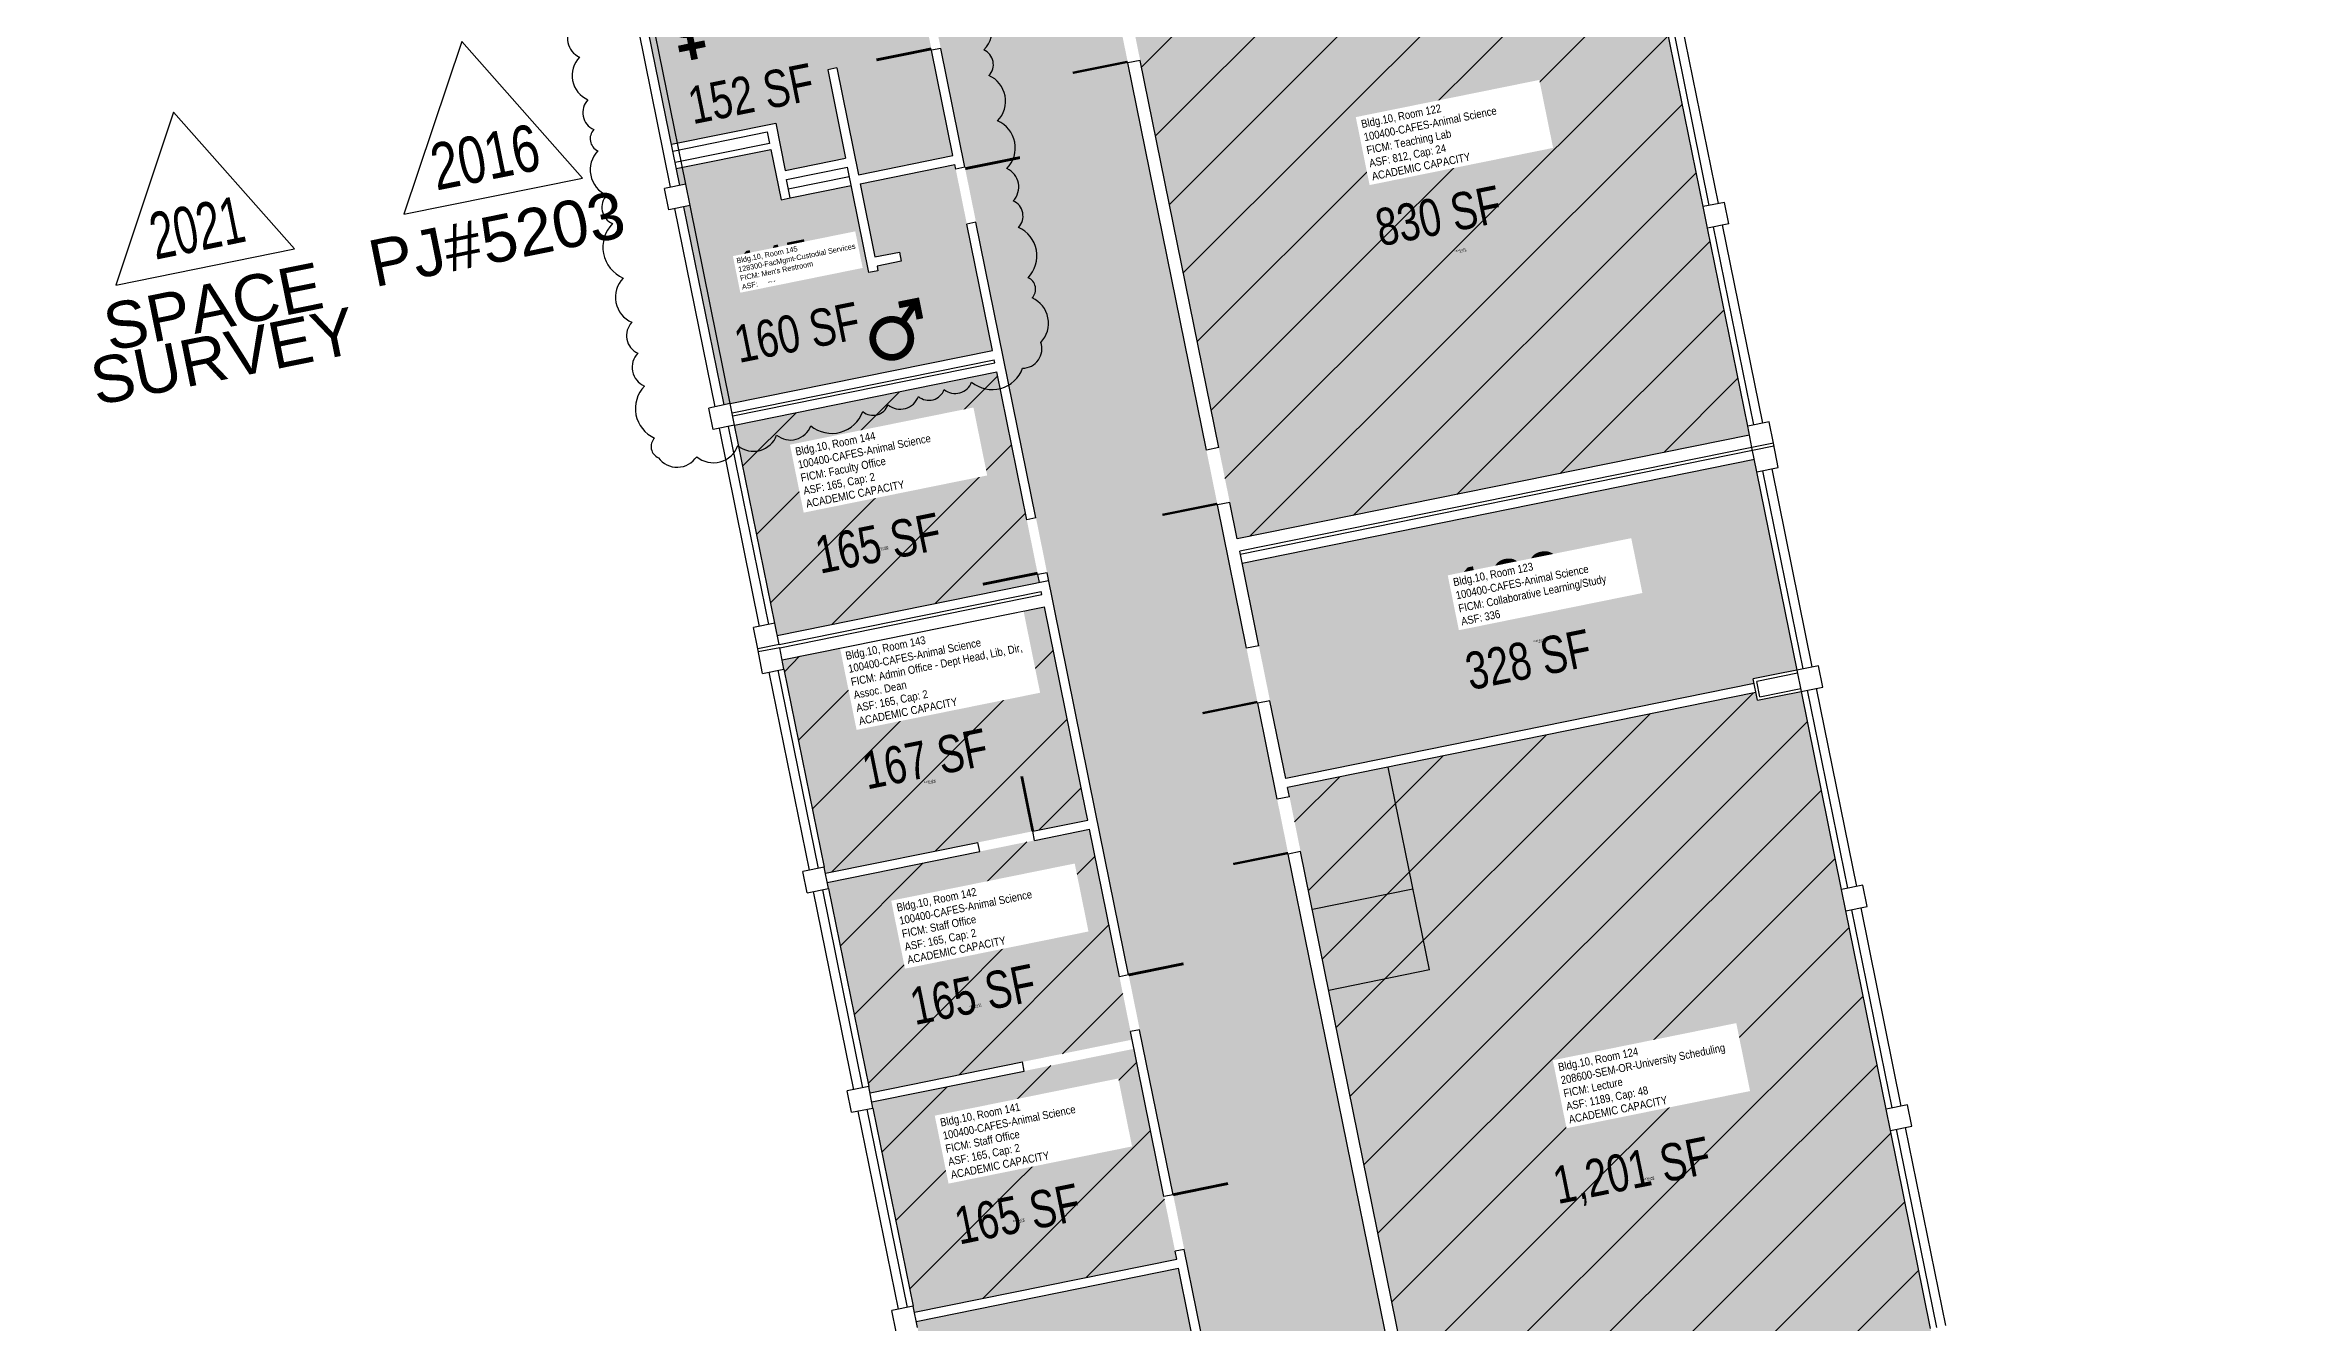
# Model space of a CAD drawing. Header units: inches. Extents: x 69210405 to 69213239, y 27678837 to 27683194.
# Drawn here: x 69210405 to 69211857, y 27681003 to 27681824 of the extents above; entities that cross this region are included whole.
import ezdxf
from ezdxf.enums import TextEntityAlignment as Align

# ---------------------------------------------------------------- set-up
doc = ezdxf.new("R2010")
doc.units = ezdxf.units.IN
doc.header["$LTSCALE"] = 0.25
doc.header["$MEASUREMENT"] = 0
doc.layers.get('0').update_dxf_attribs({"linetype": 'CONTINUOUS'})
for name, color, linetype in [('A-DOOR', 2, 'CONTINUOUS'), ('A-FLOR', 3, 'CONTINUOUS'), ('A-GLAZ', 1, 'CONTINUOUS'), ('A-IDEN-ICON', 4, 'CONTINUOUS'), ('A-IDEN-RNUM', 7, 'CONTINUOUS'), ('A-IDEN-SNUM', 4, 'CONTINUOUS'), ('A-IDEN-VNUM', 4, 'CONTINUOUS'), ('A-WALL', 5, 'CONTINUOUS'), ('AREA-TEXT', 3, 'CONTINUOUS'), ('Rooms-Capacity', 4, 'CONTINUOUS'), ('Rooms-Category-Color', 7, 'CONTINUOUS'), ('Rooms-College-Color', 7, 'CONTINUOUS'), ('Rooms-Department-Color', 7, 'CONTINUOUS'), ('Rooms-Division-Color', 7, 'CONTINUOUS'), ('Rooms-Information', 7, 'CONTINUOUS')]:
    doc.layers.add(name, color=color, linetype=linetype)
doc.layers.add('A-REV', color=1, linetype='CONTINUOUS', true_color=0xff0000)
doc.styles.add('Arial', font='arial.ttf')
doc.styles.add('CP_AREA', font='arial.ttf', dxfattribs={"height": 15})
doc.styles.add('CP_ROOMSNUMBER', font='arial.ttf', dxfattribs={"height": 1})
doc.styles.add('CP_ROOMVNUMBER', font='arial.ttf', dxfattribs={"width": 0.85, "height": 0.075})
pattern_1 = [(45, (0, 0), (-26.516504294, 26.516504294), [])]

# ---------------------------------------------------------------- blocks, each defined once
blk = doc.blocks.new('CPWOMEN')
at = {"color": 0, "linetype": 'ByBlock', "const_width": 0.015}
blk.add_lwpolyline([(-0.0375, 0, 1), (0.0475, 0, 1)], format="xyb", close=True, dxfattribs=at)
for points in [[(0.005, -0.04), (0.005, -0.1)], [(-0.025, -0.07), (0.035, -0.07)]]:
    blk.add_lwpolyline(points, dxfattribs=at)
blk = doc.blocks.new('CPMEN')
at = {"color": 0, "linetype": 'ByBlock', "const_width": 0.015}
for points in [[(0.055, 0.01), (0.055, 0.05), (0.015, 0.05)], [(0.0151, 0.0101), (0.055, 0.05)]]:
    blk.add_lwpolyline(points, dxfattribs=at)
blk.add_lwpolyline([(-0.0575, -0.02, 1), (0.0275, -0.02, 1)], format="xyb", close=True, dxfattribs=at)
blk = doc.blocks.new('ProjectRev')
at = {"transparency": 16777216}
blk.add_lwpolyline([(0, 0.122), (-0.1221, -0.0895), (0.1221, -0.0895)], close=True, dxfattribs=at)
at = {"transparency": 16777216, "insert": (-0.1798, -0.1151), "char_height": 0.0625, "width": 0.24749, "attachment_point": 1, "style": 'Arial'}
blk.add_mtext('PJ#', dxfattribs=at)
at = {"transparency": 16777216, "style": 'Arial', "width": 0.75}
blk.add_attdef('YEAR', text='', height=18.75, dxfattribs=at).set_placement((0, 0), align=Align.MIDDLE_CENTER)
at = {"transparency": 16777216, "style": 'Arial'}
blk.add_attdef('PROJECT', text='', height=18.75, dxfattribs=at).set_placement((-0.0276, -0.1151), align=Align.TOP_LEFT)
blk = doc.blocks.new('Space Revision')
at = {"layer": 'A-REV', "transparency": 16777216}
blk.add_lwpolyline([(0, 2.538), (-1.465, 0), (1.465, 0)], close=True, dxfattribs=at)
at = {"layer": 'A-REV', "transparency": 16777216, "insert": (0, -0.274), "char_height": 0.75, "attachment_point": 2, "line_spacing_factor": 0.65, "style": 'Arial'}
blk.add_mtext_dynamic_manual_height_columns('SPACE\\PSURVEY', width=1.2391, gutter_width=0.0182, heights=[0], dxfattribs=at)
at = {"layer": 'A-REV', "style": 'Arial', "flags": 1}
blk.add_attdef('UPDATES', text='', height=0.75, dxfattribs=at).set_placement((1.499, 1.084), align=Align.TOP_LEFT)
at = {"layer": 'A-REV', "transparency": 16777216, "style": 'Arial', "width": 0.65}
blk.add_attdef('YEAR', text='', height=0.75, dxfattribs=at).set_placement((0, 0.646), align=Align.MIDDLE_CENTER)

msp = doc.modelspace()

# ---------------------------------------------------------------- hatches: boundary and pattern name
at = {"layer": 'Rooms-Capacity'}
h = msp.add_hatch(dxfattribs=at)
h.set_pattern_fill('ANSI31', color=256, scale=300, style=0)
h.set_pattern_definition(pattern_1)
h.paths.add_polyline_path([(69211171.4, 27681506.6), (69211500.6, 27681573.3), (69211499.5, 27681579.1), (69211473.6, 27681706.5), (69211470.9, 27681720.3), (69211445, 27681847.7), (69211442.3, 27681861.4), (69211429.9, 27681922.2), (69211100.7, 27681855.4)])
h = msp.add_hatch(dxfattribs=at)
h.set_pattern_fill('ANSI31', color=256, scale=300, style=0)
h.set_pattern_definition(pattern_1)
h.paths.add_polyline_path([(69210848.4, 27681579.8), (69210874.2, 27681452.4), (69210875.8, 27681444.6), (69211044.3, 27681478.7), (69211016.9, 27681614)])
h = msp.add_hatch(dxfattribs=at)
h.set_pattern_fill('ANSI31', color=256, scale=300, style=0)
h.set_pattern_definition(pattern_1)
h.paths.add_polyline_path([(69211047.5, 27681463), (69210879, 27681428.9), (69210880.1, 27681423), (69210906, 27681295.6), (69210906.8, 27681291.7), (69211075.3, 27681325.8)])
h = msp.add_hatch(dxfattribs=at)
h.set_pattern_fill('ANSI31', color=256, scale=300, style=0)
h.set_pattern_definition(pattern_1)
h.paths.add_polyline_path([(69211317, 27680788.1), (69211381.6, 27680801.2), (69211368.1, 27680867.9), (69211632.7, 27680921.5), (69211617, 27680998.9), (69211591.2, 27681126.3), (69211588.4, 27681140), (69211562.6, 27681267.5), (69211559.8, 27681281.2), (69211534, 27681408.6), (69211505.8, 27681402.9), (69211504.8, 27681407.8), (69211203.8, 27681346.8)])
h = msp.add_hatch(dxfattribs=at)
h.set_pattern_fill('ANSI31', color=256, scale=300, style=0)
h.set_pattern_definition(pattern_1)
h.paths.add_polyline_path([(69211103.9, 27681184.7), (69211076.5, 27681320), (69210907.9, 27681285.8), (69210908.7, 27681281.9), (69210934.6, 27681154.5), (69210935.4, 27681150.5)])
h = msp.add_hatch(dxfattribs=at)
h.set_pattern_fill('ANSI31', color=256, scale=300, style=0)
h.set_pattern_definition(pattern_1)
h.paths.add_polyline_path([(69211105.1, 27681178.8), (69210936.5, 27681144.7), (69210963.9, 27681009.4), (69211132.5, 27681043.6)])
at = {"layer": 'Rooms-Category-Color', "true_color": 0xadadad}
for points in [[(69211038.4, 27682122.3), (69211056, 27682125.9), (69211040.9, 27682200.4), (69211023.3, 27682196.8), (69211016.2, 27682232.1), (69211035.8, 27682236.1), (69211022.6, 27682300.8), (69211136.3, 27682323.8), (69211134.7, 27682331.7), (69211209.2, 27682346.8), (69212111.9, 27682529.7), (69212115.6, 27682511.6), (69212139.1, 27682516.3), (69212135.4, 27682534.5), (69212751, 27682659.2), (69212748.7, 27682671), (69212868.3, 27682695.2), (69212844.4, 27682812.8), (69210740, 27682386.4), (69210755.5, 27682309.9), (69210759.4, 27682310.7), (69210781.7, 27682200.9), (69210788.4, 27682167.6), (69210906, 27682191.4), (69211007.7, 27681689.7), (69211007.7, 27681689.7), (69211282.6, 27680333.3), (69211159.1, 27680308.2), (69211159.9, 27680304.3), (69211105, 27680293.2), (69211118.5, 27680226.5), (69211173.4, 27680237.6), (69211174.2, 27680233.7), (69211268.3, 27680252.8), (69211272.8, 27680230.2), (69211302.2, 27680236.2), (69211553.2, 27678997.7), (69211666.9, 27679020.8)], [(69210908.2, 27681808.3), (69210914, 27681809.5), (69210928, 27681740.8), (69210988.7, 27681753.2), (69210959.7, 27681896.3), (69210787.2, 27681861.3), (69210807.8, 27681760.4), (69210874.8, 27681774), (69210880.9, 27681743.6), (69210919.7, 27681751.5)], [(69210989.9, 27681747.3), (69210929.1, 27681735), (69210938.6, 27681688.1), (69210954.4, 27681691.1), (69210955.5, 27681685.2), (69210939.9, 27681682), (69210940.5, 27681679.1), (69210934.6, 27681678), (69210923.3, 27681733.9), (69210878.2, 27681724.7), (69210871.6, 27681757), (69210810.9, 27681744.7), (69210813.1, 27681733.9), (69210817, 27681734.7), (69210819.8, 27681721), (69210815.8, 27681720.2), (69210841.7, 27681592.8), (69211014.1, 27681627.7)]]:
    msp.add_hatch(color=253, dxfattribs=at).paths.add_polyline_path(points)
at = {"layer": 'Rooms-Category-Color', "true_color": 0xe3f498}
msp.add_hatch(color=61, dxfattribs=at).paths.add_polyline_path([(69211171.4, 27681506.6), (69211500.6, 27681573.3), (69211499.5, 27681579.1), (69211473.6, 27681706.5), (69211470.9, 27681720.3), (69211445, 27681847.7), (69211442.3, 27681861.4), (69211429.9, 27681922.2), (69211100.7, 27681855.4)])
at = {"layer": 'Rooms-Category-Color', "true_color": 0xfa9ba3}
for points in [[(69210848.4, 27681579.8), (69210874.2, 27681452.4), (69210875.8, 27681444.6), (69211044.3, 27681478.7), (69211016.9, 27681614)], [(69211047.5, 27681463), (69210879, 27681428.9), (69210880.1, 27681423), (69210906, 27681295.6), (69210906.8, 27681291.7), (69211075.3, 27681325.8)], [(69211103.9, 27681184.7), (69211076.5, 27681320), (69210907.9, 27681285.8), (69210908.7, 27681281.9), (69210934.6, 27681154.5), (69210935.4, 27681150.5)], [(69211105.1, 27681178.8), (69210936.5, 27681144.7), (69210963.9, 27681009.4), (69211132.5, 27681043.6)], [(69210965.1, 27681003.5), (69210965.9, 27680999.6), (69210991.8, 27680872.2), (69210992.5, 27680868.3), (69211161.1, 27680902.4), (69211133.7, 27681037.7)]]:
    msp.add_hatch(color=241, dxfattribs=at).paths.add_polyline_path(points)
at = {"layer": 'Rooms-Category-Color', "true_color": 0xffe090}
msp.add_hatch(color=41, dxfattribs=at).paths.add_polyline_path([(69211503.6, 27681413.6), (69211503, 27681416.6), (69211531.2, 27681422.3), (69211505.4, 27681549.7), (69211503.8, 27681557.6), (69211174.6, 27681490.8), (69211202.6, 27681352.6)])
at = {"layer": 'Rooms-Category-Color', "true_color": 0xffff64}
msp.add_hatch(color=51, dxfattribs=at).paths.add_polyline_path([(69211317, 27680788.1), (69211381.6, 27680801.2), (69211368.1, 27680867.9), (69211632.7, 27680921.5), (69211617, 27680998.9), (69211591.2, 27681126.3), (69211588.4, 27681140), (69211562.6, 27681267.5), (69211559.8, 27681281.2), (69211534, 27681408.6), (69211505.8, 27681402.9), (69211504.8, 27681407.8), (69211203.8, 27681346.8)])
at = {"layer": 'Rooms-College-Color', "true_color": 0xadadad}
for points in [[(69211038.4, 27682122.3), (69211056, 27682125.9), (69211040.9, 27682200.4), (69211023.3, 27682196.8), (69211016.2, 27682232.1), (69211035.8, 27682236.1), (69211022.6, 27682300.8), (69211136.3, 27682323.8), (69211134.7, 27682331.7), (69211209.2, 27682346.8), (69212111.9, 27682529.7), (69212115.6, 27682511.6), (69212139.1, 27682516.3), (69212135.4, 27682534.5), (69212751, 27682659.2), (69212748.7, 27682671), (69212868.3, 27682695.2), (69212844.4, 27682812.8), (69210740, 27682386.4), (69210755.5, 27682309.9), (69210759.4, 27682310.7), (69210781.7, 27682200.9), (69210788.4, 27682167.6), (69210906, 27682191.4), (69211007.7, 27681689.7), (69211007.7, 27681689.7), (69211282.6, 27680333.3), (69211159.1, 27680308.2), (69211159.9, 27680304.3), (69211105, 27680293.2), (69211118.5, 27680226.5), (69211173.4, 27680237.6), (69211174.2, 27680233.7), (69211268.3, 27680252.8), (69211272.8, 27680230.2), (69211302.2, 27680236.2), (69211553.2, 27678997.7), (69211666.9, 27679020.8)], [(69210908.2, 27681808.3), (69210914, 27681809.5), (69210928, 27681740.8), (69210988.7, 27681753.2), (69210959.7, 27681896.3), (69210787.2, 27681861.3), (69210807.8, 27681760.4), (69210874.8, 27681774), (69210880.9, 27681743.6), (69210919.7, 27681751.5)], [(69210989.9, 27681747.3), (69210929.1, 27681735), (69210938.6, 27681688.1), (69210954.4, 27681691.1), (69210955.5, 27681685.2), (69210939.9, 27681682), (69210940.5, 27681679.1), (69210934.6, 27681678), (69210923.3, 27681733.9), (69210878.2, 27681724.7), (69210871.6, 27681757), (69210810.9, 27681744.7), (69210813.1, 27681733.9), (69210817, 27681734.7), (69210819.8, 27681721), (69210815.8, 27681720.2), (69210841.7, 27681592.8), (69211014.1, 27681627.7)]]:
    msp.add_hatch(color=253, dxfattribs=at).paths.add_polyline_path(points)
at = {"layer": 'Rooms-College-Color', "true_color": 0xe3c5e1}
for points in [[(69211171.4, 27681506.6), (69211500.6, 27681573.3), (69211499.5, 27681579.1), (69211473.6, 27681706.5), (69211470.9, 27681720.3), (69211445, 27681847.7), (69211442.3, 27681861.4), (69211429.9, 27681922.2), (69211100.7, 27681855.4)], [(69210848.4, 27681579.8), (69210874.2, 27681452.4), (69210875.8, 27681444.6), (69211044.3, 27681478.7), (69211016.9, 27681614)], [(69211503.6, 27681413.6), (69211503, 27681416.6), (69211531.2, 27681422.3), (69211505.4, 27681549.7), (69211503.8, 27681557.6), (69211174.6, 27681490.8), (69211202.6, 27681352.6)], [(69211047.5, 27681463), (69210879, 27681428.9), (69210880.1, 27681423), (69210906, 27681295.6), (69210906.8, 27681291.7), (69211075.3, 27681325.8)], [(69211103.9, 27681184.7), (69211076.5, 27681320), (69210907.9, 27681285.8), (69210908.7, 27681281.9), (69210934.6, 27681154.5), (69210935.4, 27681150.5)], [(69211105.1, 27681178.8), (69210936.5, 27681144.7), (69210963.9, 27681009.4), (69211132.5, 27681043.6)], [(69210965.1, 27681003.5), (69210965.9, 27680999.6), (69210991.8, 27680872.2), (69210992.5, 27680868.3), (69211161.1, 27680902.4), (69211133.7, 27681037.7)]]:
    msp.add_hatch(color=254, dxfattribs=at).paths.add_polyline_path(points)
at = {"layer": 'Rooms-College-Color', "true_color": 0xffff64}
msp.add_hatch(color=51, dxfattribs=at).paths.add_polyline_path([(69211317, 27680788.1), (69211381.6, 27680801.2), (69211368.1, 27680867.9), (69211632.7, 27680921.5), (69211617, 27680998.9), (69211591.2, 27681126.3), (69211588.4, 27681140), (69211562.6, 27681267.5), (69211559.8, 27681281.2), (69211534, 27681408.6), (69211505.8, 27681402.9), (69211504.8, 27681407.8), (69211203.8, 27681346.8)])
at = {"layer": 'Rooms-Department-Color', "true_color": 0xacacac}
for points in [[(69211038.4, 27682122.3), (69211056, 27682125.9), (69211040.9, 27682200.4), (69211023.3, 27682196.8), (69211016.2, 27682232.1), (69211035.8, 27682236.1), (69211022.6, 27682300.8), (69211136.3, 27682323.8), (69211134.7, 27682331.7), (69211209.2, 27682346.8), (69212111.9, 27682529.7), (69212115.6, 27682511.6), (69212139.1, 27682516.3), (69212135.4, 27682534.5), (69212751, 27682659.2), (69212748.7, 27682671), (69212868.3, 27682695.2), (69212844.4, 27682812.8), (69210740, 27682386.4), (69210755.5, 27682309.9), (69210759.4, 27682310.7), (69210781.7, 27682200.9), (69210788.4, 27682167.6), (69210906, 27682191.4), (69211007.7, 27681689.7), (69211007.7, 27681689.7), (69211282.6, 27680333.3), (69211159.1, 27680308.2), (69211159.9, 27680304.3), (69211105, 27680293.2), (69211118.5, 27680226.5), (69211173.4, 27680237.6), (69211174.2, 27680233.7), (69211268.3, 27680252.8), (69211272.8, 27680230.2), (69211302.2, 27680236.2), (69211553.2, 27678997.7), (69211666.9, 27679020.8)], [(69210908.2, 27681808.3), (69210914, 27681809.5), (69210928, 27681740.8), (69210988.7, 27681753.2), (69210959.7, 27681896.3), (69210787.2, 27681861.3), (69210807.8, 27681760.4), (69210874.8, 27681774), (69210880.9, 27681743.6), (69210919.7, 27681751.5)], [(69210989.9, 27681747.3), (69210929.1, 27681735), (69210938.6, 27681688.1), (69210954.4, 27681691.1), (69210955.5, 27681685.2), (69210939.9, 27681682), (69210940.5, 27681679.1), (69210934.6, 27681678), (69210923.3, 27681733.9), (69210878.2, 27681724.7), (69210871.6, 27681757), (69210810.9, 27681744.7), (69210813.1, 27681733.9), (69210817, 27681734.7), (69210819.8, 27681721), (69210815.8, 27681720.2), (69210841.7, 27681592.8), (69211014.1, 27681627.7)]]:
    msp.add_hatch(color=253, dxfattribs=at).paths.add_polyline_path(points)
at = {"layer": 'Rooms-Department-Color', "true_color": 0xe3c5e1}
for points in [[(69211171.4, 27681506.6), (69211500.6, 27681573.3), (69211499.5, 27681579.1), (69211473.6, 27681706.5), (69211470.9, 27681720.3), (69211445, 27681847.7), (69211442.3, 27681861.4), (69211429.9, 27681922.2), (69211100.7, 27681855.4)], [(69210848.4, 27681579.8), (69210874.2, 27681452.4), (69210875.8, 27681444.6), (69211044.3, 27681478.7), (69211016.9, 27681614)], [(69211503.6, 27681413.6), (69211503, 27681416.6), (69211531.2, 27681422.3), (69211505.4, 27681549.7), (69211503.8, 27681557.6), (69211174.6, 27681490.8), (69211202.6, 27681352.6)], [(69211047.5, 27681463), (69210879, 27681428.9), (69210880.1, 27681423), (69210906, 27681295.6), (69210906.8, 27681291.7), (69211075.3, 27681325.8)], [(69211103.9, 27681184.7), (69211076.5, 27681320), (69210907.9, 27681285.8), (69210908.7, 27681281.9), (69210934.6, 27681154.5), (69210935.4, 27681150.5)], [(69211105.1, 27681178.8), (69210936.5, 27681144.7), (69210963.9, 27681009.4), (69211132.5, 27681043.6)], [(69210965.1, 27681003.5), (69210965.9, 27680999.6), (69210991.8, 27680872.2), (69210992.5, 27680868.3), (69211161.1, 27680902.4), (69211133.7, 27681037.7)]]:
    msp.add_hatch(color=254, dxfattribs=at).paths.add_polyline_path(points)
at = {"layer": 'Rooms-Department-Color', "true_color": 0x003fff}
msp.add_hatch(color=160, dxfattribs=at).paths.add_polyline_path([(69211317, 27680788.1), (69211381.6, 27680801.2), (69211368.1, 27680867.9), (69211632.7, 27680921.5), (69211617, 27680998.9), (69211591.2, 27681126.3), (69211588.4, 27681140), (69211562.6, 27681267.5), (69211559.8, 27681281.2), (69211534, 27681408.6), (69211505.8, 27681402.9), (69211504.8, 27681407.8), (69211203.8, 27681346.8)])
at = {"layer": 'Rooms-Division-Color', "true_color": 0xadadad}
for points in [[(69211038.4, 27682122.3), (69211056, 27682125.9), (69211040.9, 27682200.4), (69211023.3, 27682196.8), (69211016.2, 27682232.1), (69211035.8, 27682236.1), (69211022.6, 27682300.8), (69211136.3, 27682323.8), (69211134.7, 27682331.7), (69211209.2, 27682346.8), (69212111.9, 27682529.7), (69212115.6, 27682511.6), (69212139.1, 27682516.3), (69212135.4, 27682534.5), (69212751, 27682659.2), (69212748.7, 27682671), (69212868.3, 27682695.2), (69212844.4, 27682812.8), (69210740, 27682386.4), (69210755.5, 27682309.9), (69210759.4, 27682310.7), (69210781.7, 27682200.9), (69210788.4, 27682167.6), (69210906, 27682191.4), (69211007.7, 27681689.7), (69211007.7, 27681689.7), (69211282.6, 27680333.3), (69211159.1, 27680308.2), (69211159.9, 27680304.3), (69211105, 27680293.2), (69211118.5, 27680226.5), (69211173.4, 27680237.6), (69211174.2, 27680233.7), (69211268.3, 27680252.8), (69211272.8, 27680230.2), (69211302.2, 27680236.2), (69211553.2, 27678997.7), (69211666.9, 27679020.8)], [(69210908.2, 27681808.3), (69210914, 27681809.5), (69210928, 27681740.8), (69210988.7, 27681753.2), (69210959.7, 27681896.3), (69210787.2, 27681861.3), (69210807.8, 27681760.4), (69210874.8, 27681774), (69210880.9, 27681743.6), (69210919.7, 27681751.5)], [(69210989.9, 27681747.3), (69210929.1, 27681735), (69210938.6, 27681688.1), (69210954.4, 27681691.1), (69210955.5, 27681685.2), (69210939.9, 27681682), (69210940.5, 27681679.1), (69210934.6, 27681678), (69210923.3, 27681733.9), (69210878.2, 27681724.7), (69210871.6, 27681757), (69210810.9, 27681744.7), (69210813.1, 27681733.9), (69210817, 27681734.7), (69210819.8, 27681721), (69210815.8, 27681720.2), (69210841.7, 27681592.8), (69211014.1, 27681627.7)]]:
    msp.add_hatch(color=253, dxfattribs=at).paths.add_polyline_path(points)
at = {"layer": 'Rooms-Division-Color', "true_color": 0xe3c5e1}
for points in [[(69211171.4, 27681506.6), (69211500.6, 27681573.3), (69211499.5, 27681579.1), (69211473.6, 27681706.5), (69211470.9, 27681720.3), (69211445, 27681847.7), (69211442.3, 27681861.4), (69211429.9, 27681922.2), (69211100.7, 27681855.4)], [(69210848.4, 27681579.8), (69210874.2, 27681452.4), (69210875.8, 27681444.6), (69211044.3, 27681478.7), (69211016.9, 27681614)], [(69211503.6, 27681413.6), (69211503, 27681416.6), (69211531.2, 27681422.3), (69211505.4, 27681549.7), (69211503.8, 27681557.6), (69211174.6, 27681490.8), (69211202.6, 27681352.6)], [(69211047.5, 27681463), (69210879, 27681428.9), (69210880.1, 27681423), (69210906, 27681295.6), (69210906.8, 27681291.7), (69211075.3, 27681325.8)], [(69211103.9, 27681184.7), (69211076.5, 27681320), (69210907.9, 27681285.8), (69210908.7, 27681281.9), (69210934.6, 27681154.5), (69210935.4, 27681150.5)], [(69211105.1, 27681178.8), (69210936.5, 27681144.7), (69210963.9, 27681009.4), (69211132.5, 27681043.6)], [(69210965.1, 27681003.5), (69210965.9, 27680999.6), (69210991.8, 27680872.2), (69210992.5, 27680868.3), (69211161.1, 27680902.4), (69211133.7, 27681037.7)]]:
    msp.add_hatch(color=254, dxfattribs=at).paths.add_polyline_path(points)
at = {"layer": 'Rooms-Division-Color', "true_color": 0x003fff}
msp.add_hatch(color=160, dxfattribs=at).paths.add_polyline_path([(69211317, 27680788.1), (69211381.6, 27680801.2), (69211368.1, 27680867.9), (69211632.7, 27680921.5), (69211617, 27680998.9), (69211591.2, 27681126.3), (69211588.4, 27681140), (69211562.6, 27681267.5), (69211559.8, 27681281.2), (69211534, 27681408.6), (69211505.8, 27681402.9), (69211504.8, 27681407.8), (69211203.8, 27681346.8)])

# ---------------------------------------------------------------- linework, layer by layer
at = {"layer": 'A-DOOR'}
for points in [[(69210974.8, 27681821.7, 1.8, 1.8, 0), (69210939.5, 27681814.6, 0, 0, 0), (69210939.7, 27681813.7, 0, 0, -0.414214), (69210967.9, 27681856.1, 0, 0, -0.414214)], [(69211101, 27681813.4, 1.5, 1.5, 0), (69211065.7, 27681806.3, 0, 0, 0), (69211065.9, 27681805.5, 0, 0, -0.414214), (69211094, 27681848, 0, 0, -0.414214)], [(69210996.6, 27681744.7, 1.8, 1.8, 0), (69211031.8, 27681751.8, 0, 0, 0), (69211031.7, 27681752.7, 0, 0, -0.414214), (69211003.5, 27681710.3, 0, 0, -0.414214)], [(69211158.6, 27681529.2, 1.5, 1.5, 0), (69211123.3, 27681522.1, 0, 0, 0), (69211123.5, 27681521.3, 0, 0, -0.414214), (69211151.6, 27681563.8, 0, 0, -0.414214)], [(69211043.1, 27681484.6, 1.8, 1.8, 0), (69211007.9, 27681477.5, 0, 0, 0), (69211008, 27681476.6, 0, 0, -0.414214), (69211036.2, 27681519, 0, 0, -0.414214)], [(69211184.4, 27681401.8, 1.5, 1.5, 0), (69211149.1, 27681394.6, 0, 0, 0), (69211149.3, 27681393.9, 0, 0, -0.414214), (69211177.4, 27681436.3, 0, 0, -0.414214)], [(69211040, 27681318.7, 1.8, 1.8, 0), (69211032.9, 27681354, 0, 0, 0), (69211033.8, 27681354.1, 0, 0, 0.396865), (69211004.7, 27681311.5, 0, 0, 0.414214)], [(69211204.1, 27681304.7, 1.5, 1.5, 0), (69211168.8, 27681297.6, 0, 0, 0), (69211168.9, 27681296.9, 0, 0, -0.414214), (69211197.1, 27681339.3, 0, 0, -0.414214)], [(69211101.6, 27681226.3, 1.8, 1.8, 0), (69211136.9, 27681233.5, 0, 0, 0), (69211136.7, 27681234.4, 0, 0, -0.414214), (69211108.6, 27681191.9, 0, 0, -0.414214)], [(69211130.2, 27681085, 1.8, 1.8, 0), (69211165.5, 27681092.2, 0, 0, 0), (69211165.3, 27681093.1, 0, 0, -0.414214), (69211137.2, 27681050.6, 0, 0, -0.414214)]]:
    msp.add_lwpolyline(points, format="xyseb", dxfattribs=at)
at = {"layer": 'A-FLOR'}
for p, q in [((69211294.9, 27681229.5), (69211268.4, 27681359.9)), ((69211284.3, 27681281.4), (69211219.7, 27681268.3)), ((69211294.9, 27681229.5), (69211230.2, 27681216.4))]:
    msp.add_line(p, q, dxfattribs=at)
at = {"layer": 'A-GLAZ'}
for p, q in [((69210807.2, 27681732.7), (69210781.4, 27681860.1)), ((69210813.1, 27681733.9), (69210787.2, 27681861.3)), ((69210817, 27681734.7), (69210791.2, 27681862.1)), ((69211470.9, 27681720.3), (69211445, 27681847.7)), ((69211474.8, 27681721.1), (69211449, 27681848.5)), ((69211480.7, 27681722.2), (69211454.8, 27681849.7)), ((69210835.8, 27681591.6), (69210810, 27681719)), ((69210841.7, 27681592.8), (69210815.8, 27681720.2)), ((69210845.6, 27681593.6), (69210819.8, 27681721)), ((69211499.5, 27681579.1), (69211473.6, 27681706.5)), ((69211503.4, 27681579.9), (69211477.6, 27681707.3)), ((69211509.3, 27681581.1), (69211483.4, 27681708.5)), ((69210864.4, 27681450.4), (69210838.6, 27681577.8)), ((69210870.3, 27681451.6), (69210844.4, 27681579)), ((69210874.2, 27681452.4), (69210848.4, 27681579.8)), ((69211531.2, 27681422.3), (69211505.4, 27681549.7)), ((69211535.2, 27681423.1), (69211509.3, 27681550.5)), ((69211541, 27681424.3), (69211515.2, 27681551.7)), ((69210870.3, 27681421), (69210896.2, 27681293.6)), ((69210876.2, 27681422.2), (69210902, 27681294.8)), ((69210880.1, 27681423), (69210906, 27681295.6)), ((69211563.8, 27681282), (69211537.9, 27681409.4)), ((69211569.6, 27681283.2), (69211543.8, 27681410.6)), ((69211559.8, 27681281.2), (69211534, 27681408.6)), ((69210898.9, 27681279.9), (69210924.8, 27681152.5)), ((69210904.8, 27681281.1), (69210930.6, 27681153.7)), ((69210908.7, 27681281.9), (69210934.6, 27681154.5)), ((69211588.4, 27681140), (69211562.6, 27681267.5)), ((69211592.4, 27681140.8), (69211566.5, 27681268.2)), ((69211598.2, 27681142), (69211572.4, 27681269.4)), ((69210927.5, 27681138.8), (69210953.4, 27681011.4)), ((69210933.4, 27681140), (69210959.2, 27681012.5)), ((69210937.3, 27681140.7), (69210963.2, 27681013.3)), ((69211617, 27680998.9), (69211591.2, 27681126.3)), ((69211621, 27680999.7), (69211595.1, 27681127.1)), ((69211626.8, 27681000.9), (69211601, 27681128.3))]:
    msp.add_line(p, q, dxfattribs=at)
at = {"layer": 'A-REV'}
msp.add_lwpolyline([(69210744.6, 27681837.3, 0.520567), (69210748.7, 27681816.4, 0.520567), (69210754.1, 27681789, 0.520567), (69210757.9, 27681769.8, 0.520567), (69210760.5, 27681756.2, 0.520567), (69210766.2, 27681727.6, 0.520567), (69210769.8, 27681709.4, 0.520567), (69210776.7, 27681674.3, 0.520567), (69210782.3, 27681645.9, 0.520567), (69210786.2, 27681626.1, 0.520567), (69210790.4, 27681604.9, 0.520567), (69210796.9, 27681571.5, 0.520567), (69210799.4, 27681558.8, 0.520567), (69210824, 27681559.5, 0.520567), (69210850.5, 27681566.6, 0.520567), (69210875.4, 27681573.4, 0.520567), (69210897.3, 27681579.4, 0.520567), (69210930.8, 27681588.5, 0.520567), (69210947, 27681592.9, 0.520567), (69210966.5, 27681598.2, 0.520567), (69210983.1, 27681602.7, 0.520567), (69211000.7, 27681607.5, 0.520567), (69211033.5, 27681616.4, 0.520567), (69211045.1, 27681633, 0.520567), (69211039.6, 27681661.6, 0.520567), (69211037, 27681674.6, 0.520567), (69211030.8, 27681706.9, 0.520567), (69211027.4, 27681724, 0.520567), (69211023.4, 27681744.7, 0.520567), (69211017.4, 27681775.5, 0.520567), (69211011.8, 27681804.6, 0.520567), (69211008.6, 27681821.1, 0.520567), (69211002.4, 27681853.1, 0.520567)], format="xyb", dxfattribs=at)
at = {"layer": 'A-WALL'}
for p, q in [((69210980.9, 27681822), (69210975, 27681820.8)), ((69210996.4, 27681745.6), (69210980.9, 27681822)), ((69211109, 27681814.3), (69211101.1, 27681812.7)), ((69211151.6, 27681563.8), (69211101.1, 27681812.7)), ((69211159.5, 27681565.4), (69211109, 27681814.3)), ((69210928, 27681740.8), (69210988.7, 27681753.2)), ((69210929.1, 27681735), (69210989.9, 27681747.3)), ((69210990.5, 27681744.4), (69210989.9, 27681747.3)), ((69210996.4, 27681745.6), (69210990.5, 27681744.4)), ((69210817, 27681734.7), (69210803.3, 27681731.9)), ((69210806, 27681718.2), (69210803.3, 27681731.9)), ((69210819.8, 27681721), (69210817, 27681734.7)), ((69210819.8, 27681721), (69210806, 27681718.2)), ((69211484.6, 27681723), (69211470.9, 27681720.3)), ((69211473.6, 27681706.5), (69211470.9, 27681720.3)), ((69211487.4, 27681709.3), (69211484.6, 27681723)), ((69211003.5, 27681710.3), (69210997.7, 27681709.1)), ((69211014.1, 27681627.7), (69210997.7, 27681709.1)), ((69211042, 27681520.2), (69211003.5, 27681710.3)), ((69211487.4, 27681709.3), (69211473.6, 27681706.5)), ((69210845.6, 27681593.6), (69211014.1, 27681627.7)), ((69210846.8, 27681587.7), (69211015.3, 27681621.8)), ((69210847.2, 27681585.7), (69211015.7, 27681619.9)), ((69210848.4, 27681579.8), (69211016.9, 27681614)), ((69211015.7, 27681619.9), (69211015.3, 27681621.8)), ((69211036.2, 27681519), (69211016.9, 27681614)), ((69210845.6, 27681593.6), (69210831.9, 27681590.8)), ((69210834.6, 27681577), (69210831.9, 27681590.8)), ((69210848.4, 27681579.8), (69210845.6, 27681593.6)), ((69210848.4, 27681579.8), (69210834.6, 27681577)), ((69211500.6, 27681573.3), (69211171.4, 27681506.6)), ((69211513.2, 27681581.9), (69211499.5, 27681579.1)), ((69211502.2, 27681565.4), (69211499.5, 27681579.1)), ((69211516, 27681568.2), (69211513.2, 27681581.9)), ((69211159.5, 27681565.4), (69211151.6, 27681563.8)), ((69211502.2, 27681565.4), (69211173, 27681498.7)), ((69211502.6, 27681563.4), (69211173.4, 27681496.7)), ((69211503.8, 27681557.6), (69211174.6, 27681490.8)), ((69211516, 27681568.2), (69211502.2, 27681565.4)), ((69211505.4, 27681549.7), (69211502.2, 27681565.4)), ((69211516.4, 27681566.2), (69211502.6, 27681563.4)), ((69211519.1, 27681552.5), (69211516, 27681568.2)), ((69211505.4, 27681549.7), (69211519.1, 27681552.5)), ((69211166.6, 27681530.1), (69211158.7, 27681528.5)), ((69211177.4, 27681436.3), (69211158.7, 27681528.5)), ((69211171.4, 27681506.6), (69211166.6, 27681530.1)), ((69211042, 27681520.2), (69211036.2, 27681519)), ((69211185.3, 27681437.9), (69211173, 27681498.7)), ((69211049.2, 27681484.9), (69211043.3, 27681483.7)), ((69211044.3, 27681478.7), (69211043.3, 27681483.7)), ((69211080.2, 27681332), (69211049.2, 27681484.9)), ((69210875.8, 27681444.6), (69211050.2, 27681479.9)), ((69210877, 27681438.7), (69211045.5, 27681472.9)), ((69210877.4, 27681436.7), (69211045.9, 27681470.9)), ((69211045.9, 27681470.9), (69211045.5, 27681472.9)), ((69210879, 27681428.9), (69211047.5, 27681463)), ((69211074.3, 27681330.8), (69211047.5, 27681463)), ((69210874.2, 27681452.4), (69210860.5, 27681449.6)), ((69210863.2, 27681435.9), (69210860.5, 27681449.6)), ((69210877, 27681438.7), (69210863.2, 27681435.9)), ((69210877, 27681438.7), (69210874.2, 27681452.4)), ((69210866.4, 27681420.2), (69210863.2, 27681435.9)), ((69210877.4, 27681436.7), (69210863.6, 27681434)), ((69210880.1, 27681423), (69210877.4, 27681436.7)), ((69211185.3, 27681437.9), (69211177.4, 27681436.3)), ((69211545, 27681425.1), (69211503, 27681416.6)), ((69211547.7, 27681411.4), (69211545, 27681425.1)), ((69210866.4, 27681420.2), (69210880.1, 27681423)), ((69211503.6, 27681413.6), (69211202.6, 27681352.6)), ((69211505.8, 27681402.9), (69211503, 27681416.6)), ((69211531.6, 27681420.3), (69211505.4, 27681415)), ((69211507.4, 27681405.2), (69211505.4, 27681415)), ((69211505.8, 27681402.9), (69211547.7, 27681411.4)), ((69211507.4, 27681405.2), (69211533.6, 27681410.5)), ((69211534, 27681408.6), (69211531.2, 27681422.3)), ((69211192.4, 27681402.6), (69211184.6, 27681401)), ((69211197.1, 27681339.3), (69211184.6, 27681401)), ((69211202.6, 27681352.6), (69211192.4, 27681402.6)), ((69211504.8, 27681407.8), (69211203.8, 27681346.8)), ((69211205, 27681340.9), (69211197.1, 27681339.3)), ((69211205, 27681340.9), (69211203.8, 27681346.8)), ((69211040, 27681318.7), (69211075.3, 27681325.8)), ((69211075.3, 27681325.8), (69211074.3, 27681330.8)), ((69211101.6, 27681226.3), (69211080.2, 27681332)), ((69210906.8, 27681291.7), (69211004.7, 27681311.5)), ((69211005.9, 27681305.7), (69211004.7, 27681311.5)), ((69211041.2, 27681312.8), (69211040, 27681318.7)), ((69211041.2, 27681312.8), (69211076.5, 27681320)), ((69211095.7, 27681225.1), (69211076.5, 27681320)), ((69210906, 27681295.6), (69210892.2, 27681292.8)), ((69210908.7, 27681281.9), (69210906, 27681295.6)), ((69210907.9, 27681285.8), (69211005.9, 27681305.7)), ((69211212.1, 27681305.6), (69211204.2, 27681304)), ((69211294.8, 27680857.1), (69211204.2, 27681304)), ((69211302.7, 27680858.7), (69211212.1, 27681305.6)), ((69210895, 27681279.1), (69210892.2, 27681292.8)), ((69210895, 27681279.1), (69210908.7, 27681281.9)), ((69211573.6, 27681284), (69211559.8, 27681281.2)), ((69211562.6, 27681267.5), (69211559.8, 27681281.2)), ((69211576.3, 27681270.2), (69211573.6, 27681284)), ((69211562.6, 27681267.5), (69211576.3, 27681270.2)), ((69211101.6, 27681226.3), (69211095.7, 27681225.1)), ((69211108.7, 27681191), (69211102.9, 27681189.9)), ((69211124.3, 27681083.9), (69211102.9, 27681189.9)), ((69211130.2, 27681085), (69211108.7, 27681191)), ((69210935.4, 27681150.5), (69211033.3, 27681170.4)), ((69210936.5, 27681144.7), (69211034.5, 27681164.5)), ((69211034.5, 27681164.5), (69211033.3, 27681170.4)), ((69210934.6, 27681154.5), (69210920.8, 27681151.7)), ((69210923.6, 27681138), (69210920.8, 27681151.7)), ((69210937.3, 27681140.7), (69210934.6, 27681154.5)), ((69210923.6, 27681138), (69210937.3, 27681140.7)), ((69211602.2, 27681142.8), (69211588.4, 27681140)), ((69211591.2, 27681126.3), (69211588.4, 27681140)), ((69211604.9, 27681129.1), (69211602.2, 27681142.8)), ((69211591.2, 27681126.3), (69211604.9, 27681129.1)), ((69211130.2, 27681085), (69211124.3, 27681083.9)), ((69211137.4, 27681049.8), (69211131.5, 27681048.6)), ((69211132.5, 27681043.6), (69211131.5, 27681048.6)), ((69211158.8, 27680943.9), (69211137.4, 27681049.8)), ((69210963.9, 27681009.4), (69211132.5, 27681043.6)), ((69210965.1, 27681003.5), (69211133.7, 27681037.7)), ((69211152.9, 27680942.7), (69211133.7, 27681037.7)), ((69210963.2, 27681013.3), (69210949.4, 27681010.6)), ((69210952.2, 27680996.8), (69210949.4, 27681010.6)), ((69210965.9, 27680999.6), (69210963.2, 27681013.3))]:
    msp.add_line(p, q, dxfattribs=at)
for points in [[(69210988.7, 27681753.2), (69210975, 27681820.8)], [(69210914, 27681809.5), (69210908.2, 27681808.3), (69210919.7, 27681751.5)], [(69210914, 27681809.5), (69210928, 27681740.8)], [(69210807.8, 27681760.4), (69210874.8, 27681774), (69210880.9, 27681743.6), (69210919.7, 27681751.5)], [(69210808.6, 27681756), (69210869.3, 27681768.3), (69210870.8, 27681760.9), (69210810.1, 27681748.6)], [(69210810.9, 27681744.7), (69210871.6, 27681757), (69210878.2, 27681724.7), (69210884.1, 27681725.9), (69210881.7, 27681737.7), (69210920.9, 27681745.6)], [(69210929.1, 27681735), (69210938.6, 27681688.1), (69210954.4, 27681691.1), (69210955.5, 27681685.2), (69210939.9, 27681682), (69210940.5, 27681679.1), (69210934.6, 27681678), (69210920.9, 27681745.6)], [(69210882.9, 27681731.8), (69210922.1, 27681739.7)], [(69210884.1, 27681725.9), (69210923.3, 27681733.9)]]:
    msp.add_lwpolyline(points, dxfattribs=at)

# ---------------------------------------------------------------- block references
at = {"xscale": 40, "yscale": 40, "zscale": 40, "rotation": 11.46}
msp.add_blockref('Space Revision', (69210508, 27681681.5), dxfattribs=at).add_auto_attribs({'YEAR': '2021'})
at = {"layer": 'A-IDEN-ICON', "xscale": 288, "yscale": 288, "zscale": 288, "rotation": 11.45510381953285}
for name, p in [('CPWOMEN', (69210815.5, 27681842.8)), ('CPMEN', (69210952.5, 27681642.1))]:
    msp.add_blockref(name, p, dxfattribs=at)
at = {"layer": 'A-REV'}
ref = msp.add_blockref('ProjectRev', (69210684.6, 27681769.1, 370), dxfattribs=dict(at, xscale=480, yscale=480, zscale=480, rotation=11.45510381953285))
ref.add_attrib('PROJECT', '5203', dxfattribs={"layer": '0', "transparency": 16777216, "height": 30, "rotation": 11.4551, "style": 'Arial'}).set_placement((69210682.6, 27681712.3, 370), align=Align.TOP_LEFT)
ref.add_attrib('YEAR', '2016', dxfattribs={"layer": '0', "transparency": 16777216, "height": 30, "rotation": 11.4551, "style": 'Arial', "width": 0.75}).set_placement((69210688, 27681752.2, 370), align=Align.MIDDLE_CENTER)

# ---------------------------------------------------------------- texts
at = {"layer": 'A-IDEN-RNUM', "style": 'CP_ROOMSNUMBER', "width": 0.85}
for s, p in [('0122-00', (69211316.5, 27681691.5)), ('0145-00', (69210872.2, 27681672)), ('0144-00', (69210945.1, 27681500)), ('0123-00', (69211367.3, 27681440.6)), ('0143-00', (69210975.5, 27681350)), ('0142-00', (69211004.7, 27681205.9)), ('0124-00', (69211437.4, 27681094.7)), ('0141-00', (69211032.7, 27681067.7))]:
    msp.add_text(s, height=1, rotation=11.46, dxfattribs=at).set_placement(p, align=Align.MIDDLE_CENTER)
at = {"layer": 'A-IDEN-SNUM', "style": 'CP_ROOMSNUMBER', "width": 0.85}
for s, p in [('0100012200', (69211314.7, 27681692.4)), ('0100014500', (69210870, 27681674.4)), ('0100014400', (69210943.4, 27681500.9)), ('0100012300', (69211365.6, 27681441.5)), ('0100014300', (69210973.8, 27681350.9)), ('0100014200', (69211003, 27681206.8)), ('0100012400', (69211435.7, 27681095.6)), ('0100014100', (69211031, 27681068.7))]:
    msp.add_text(s, height=1, rotation=11.46, dxfattribs=at).set_placement(p, align=Align.MIDDLE_CENTER)
at = {"layer": 'A-IDEN-VNUM', "style": 'CP_ROOMVNUMBER', "width": 0.85}
for s, height, p in [('122', 36, (69211289.9, 27681761.8)), ('145', 24, (69210874.3, 27681683.3)), ('144', 36, (69210926.2, 27681551.3)), ('123', 36, (69211347.2, 27681475.6)), ('143', 36, (69210960.1, 27681411.5)), ('142', 36, (69210991.2, 27681258)), ('124', 36, (69211416.4, 27681155.5)), ('141', 36, (69211019.2, 27681119.8))]:
    msp.add_text(s, height=height, rotation=11.4551, dxfattribs=at).set_placement(p, align=Align.MIDDLE_CENTER)
at = {"layer": 'AREA-TEXT', "style": 'CP_AREA', "width": 0.75}
for s, p in [('152 SF', (69210858.9, 27681793)), ('830 SF', (69211300.7, 27681714.4)), ('160 SF', (69210888.5, 27681639.5)), ('165 SF', (69210940.6, 27681504)), ('328 SF', (69211358.5, 27681429.1)), ('167 SF', (69210970.8, 27681365.3)), ('165 SF', (69211001.5, 27681213.8)), ('1,201 SF', (69211425, 27681100.8)), ('165 SF', (69211030.1, 27681072.7))]:
    msp.add_text(s, height=24, rotation=11.4551, dxfattribs=at).set_placement(p, align=Align.MIDDLE_CENTER)

# ---------------------------------------------------------------- next in the draw order: texts
at = {"layer": 'Rooms-Information', "attachment_point": 7, "rotation": 11.4551, "style": 'CP_ROOMVNUMBER', "bg_fill": 3, "box_fill_scale": 1.5, "bg_fill_color": 256, "bg_fill_true_color": 13158600, "bg_fill_transparency": 0}
for s, insert, char_height, width in [('Bldg.10, Room 122^M^J100400-CAFES-Animal Science^M^JFICM: Teaching Lab^M^JASF: 812, Cap: 24^M^JACADEMIC CAPACITY', (69211258.5, 27681737.1), 5.1429, 115.2), ("Bldg.10, Room 145^M^J128300-FacMgmt-Custodial Services^M^JFICM: Men's Restroom^M^JASF: ", (69210853.4, 27681666.9), 3.429, 76.8), ('Bldg.10, Room 144^M^J100400-CAFES-Animal Science^M^JFICM: Faculty Office^M^JASF: 165, Cap: 2^M^JACADEMIC CAPACITY', (69210894.8, 27681526.5), 5.1429, 115.2), ('Bldg.10, Room 123^M^J100400-CAFES-Animal Science^M^JFICM: Collaborative Learning/Study^M^JASF: 336', (69211315.9, 27681450.9), 5.143, 115.2), ('Bldg.10, Room 143^M^J100400-CAFES-Animal Science^M^JFICM: Admin Office - Dept Head, Lib, Dir, Assoc. Dean^M^JASF: 165, Cap: 2^M^JACADEMIC CAPACITY', (69210928.8, 27681386.8), 5.1429, 115.2), ('Bldg.10, Room 142^M^J100400-CAFES-Animal Science^M^JFICM: Staff Office^M^JASF: 165, Cap: 2^M^JACADEMIC CAPACITY', (69210959.9, 27681233.3), 5.1429, 115.2), ('Bldg.10, Room 124^M^J208600-SEM-OR-University Scheduling^M^JFICM: Lecture^M^JASF: 1189, Cap: 48^M^JACADEMIC CAPACITY', (69211385.1, 27681130.7), 5.1429, 115.2), ('Bldg.10, Room 141^M^J100400-CAFES-Animal Science^M^JFICM: Staff Office^M^JASF: 165, Cap: 2^M^JACADEMIC CAPACITY', (69210987.9, 27681095.1), 5.1429, 115.2)]:
    msp.add_mtext(s, dxfattribs=dict(at, insert=insert, char_height=char_height, width=width))

doc.saveas('drawing.dxf')
